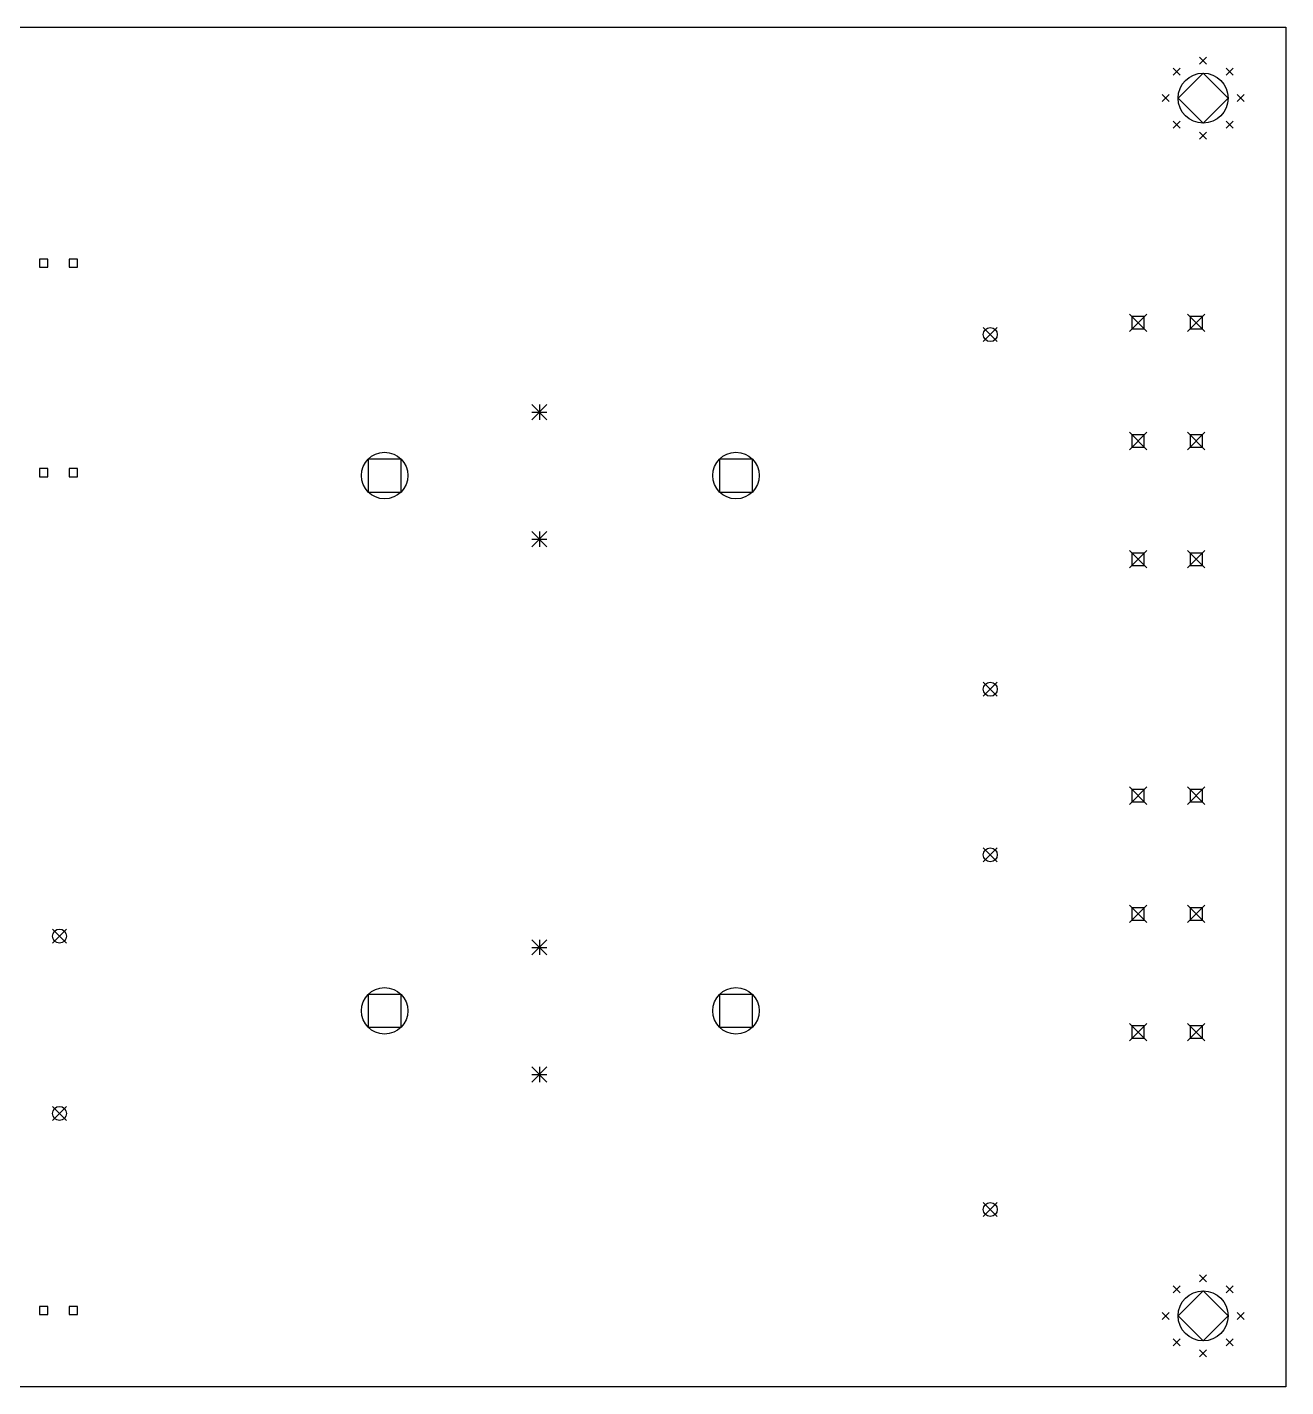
# Model space of a CAD drawing. Extents: x 0.93 to 9.4, y -8.65 to -1.8.
# Drawn here: x 5.141 to 9.4, y -6.4 to -1.8 of the extents above; entities that cross this region are included whole.
import ezdxf

# ---------------------------------------------------------------- set-up
doc = ezdxf.new("R2010")
doc.units = 0
doc.header["$MEASUREMENT"] = 0
doc.layers.add('BLACK', color=7, linetype='CONTINUOUS')

msp = doc.modelspace()

# ---------------------------------------------------------------- linework, layer by layer
at = {"layer": 'BLACK', "linetype": 'CONTINUOUS'}
for p, q in [((1.1, -1.8), (9.4, -1.8)), ((9.4, -1.8), (9.4, -6.4)), ((9.10819, -1.90122), (9.13181, -1.92484)), ((9.13181, -1.90122), (9.10819, -1.92484)), ((9.01841, -1.93841), (9.04203, -1.96203)), ((9.04203, -1.93841), (9.01841, -1.96203)), ((9.12, -1.95535), (9.03535, -2.04)), ((9.20465, -2.04), (9.12, -1.95535)), ((9.19797, -1.93841), (9.22159, -1.96203)), ((9.22159, -1.93841), (9.19797, -1.96203)), ((8.98122, -2.02819), (9.00484, -2.05181)), ((9.00484, -2.02819), (8.98122, -2.05181)), ((9.03535, -2.04), (9.12, -2.12465)), ((9.12, -2.12465), (9.20465, -2.04)), ((9.23516, -2.02819), (9.25878, -2.05181)), ((9.25878, -2.02819), (9.23516, -2.05181)), ((9.01841, -2.11797), (9.04203, -2.14159)), ((9.04203, -2.11797), (9.01841, -2.14159)), ((9.10819, -2.15516), (9.13181, -2.17878)), ((9.13181, -2.15516), (9.10819, -2.17878)), ((9.19797, -2.11797), (9.22159, -2.14159)), ((9.22159, -2.11797), (9.19797, -2.14159)), ((5.21077, -2.58451), (5.18293, -2.58451)), ((5.18293, -2.58451), (5.18293, -2.61234)), ((5.18293, -2.61234), (5.21077, -2.61234)), ((5.21077, -2.61234), (5.21077, -2.58451)), ((5.31077, -2.58451), (5.28293, -2.58451)), ((5.28293, -2.58451), (5.28293, -2.61234)), ((5.28293, -2.61234), (5.31077, -2.61234)), ((5.31077, -2.61234), (5.31077, -2.58451)), ((8.87047, -2.77047), (8.92953, -2.82953)), ((8.92953, -2.77047), (8.87047, -2.82953)), ((8.92088, -2.77912), (8.87912, -2.77912)), ((8.87912, -2.77912), (8.87912, -2.82088)), ((8.92088, -2.82088), (8.92088, -2.77912)), ((9.06732, -2.77047), (9.12638, -2.82953)), ((9.12638, -2.77047), (9.06732, -2.82953)), ((9.11773, -2.77912), (9.07597, -2.77912)), ((9.07597, -2.77912), (9.07597, -2.82088)), ((9.11773, -2.82088), (9.11773, -2.77912)), ((8.37638, -2.81638), (8.42362, -2.86362)), ((8.42362, -2.81638), (8.37638, -2.86362)), ((8.87912, -2.82088), (8.92088, -2.82088)), ((9.07597, -2.82088), (9.11773, -2.82088)), ((6.84843, -3.07677), (6.89961, -3.12795)), ((6.89961, -3.07677), (6.84843, -3.12795)), ((6.87402, -3.07677), (6.87402, -3.12795)), ((6.84843, -3.10236), (6.89961, -3.10236)), ((8.87047, -3.17047), (8.92953, -3.22953)), ((8.92953, -3.17047), (8.87047, -3.22953)), ((9.06732, -3.17047), (9.12638, -3.22953)), ((9.12638, -3.17047), (9.06732, -3.22953)), ((8.92088, -3.17912), (8.87912, -3.17912)), ((8.87912, -3.17912), (8.87912, -3.22088)), ((8.92088, -3.22088), (8.92088, -3.17912)), ((9.11773, -3.17912), (9.07597, -3.17912)), ((9.07597, -3.17912), (9.07597, -3.22088)), ((9.11773, -3.22088), (9.11773, -3.17912)), ((6.40607, -3.26125), (6.29472, -3.26125)), ((6.29472, -3.26125), (6.29472, -3.37261)), ((6.40607, -3.37261), (6.40607, -3.26125)), ((7.59505, -3.26125), (7.48369, -3.26125)), ((7.48369, -3.26125), (7.48369, -3.37261)), ((7.59505, -3.37261), (7.59505, -3.26125)), ((8.87912, -3.22088), (8.92088, -3.22088)), ((9.07597, -3.22088), (9.11773, -3.22088)), ((5.21077, -3.29317), (5.18293, -3.29317)), ((5.18293, -3.29317), (5.18293, -3.32101)), ((5.21077, -3.32101), (5.21077, -3.29317)), ((5.31077, -3.29317), (5.28293, -3.29317)), ((5.28293, -3.29317), (5.28293, -3.32101)), ((5.31077, -3.32101), (5.31077, -3.29317)), ((5.18293, -3.32101), (5.21077, -3.32101)), ((5.28293, -3.32101), (5.31077, -3.32101)), ((6.29472, -3.37261), (6.40607, -3.37261)), ((7.48369, -3.37261), (7.59505, -3.37261)), ((6.84843, -3.50669), (6.89961, -3.55787)), ((6.89961, -3.50669), (6.84843, -3.55787)), ((6.84843, -3.53228), (6.89961, -3.53228)), ((6.87402, -3.50669), (6.87402, -3.55787)), ((8.87047, -3.57047), (8.92953, -3.62953)), ((8.92953, -3.57047), (8.87047, -3.62953)), ((8.92088, -3.57912), (8.87912, -3.57912)), ((8.87912, -3.57912), (8.87912, -3.62088)), ((8.92088, -3.62088), (8.92088, -3.57912)), ((9.06732, -3.57047), (9.12638, -3.62953)), ((9.12638, -3.57047), (9.06732, -3.62953)), ((9.11773, -3.57912), (9.07597, -3.57912)), ((9.07597, -3.57912), (9.07597, -3.62088)), ((9.11773, -3.62088), (9.11773, -3.57912)), ((8.87912, -3.62088), (8.92088, -3.62088)), ((9.07597, -3.62088), (9.11773, -3.62088)), ((8.37638, -4.01638), (8.42362, -4.06362)), ((8.42362, -4.01638), (8.37638, -4.06362)), ((8.87047, -4.37047), (8.92953, -4.42953)), ((8.92953, -4.37047), (8.87047, -4.42953)), ((8.92088, -4.37912), (8.87912, -4.37912)), ((8.87912, -4.37912), (8.87912, -4.42088)), ((8.92088, -4.42088), (8.92088, -4.37912)), ((9.06732, -4.37047), (9.12638, -4.42953)), ((9.12638, -4.37047), (9.06732, -4.42953)), ((9.11773, -4.37912), (9.07597, -4.37912)), ((9.07597, -4.37912), (9.07597, -4.42088)), ((9.11773, -4.42088), (9.11773, -4.37912)), ((8.87912, -4.42088), (8.92088, -4.42088)), ((9.07597, -4.42088), (9.11773, -4.42088)), ((8.37638, -4.57638), (8.42362, -4.62362)), ((8.42362, -4.57638), (8.37638, -4.62362)), ((8.87047, -4.77047), (8.92953, -4.82953)), ((8.92953, -4.77047), (8.87047, -4.82953)), ((8.92088, -4.77912), (8.87912, -4.77912)), ((8.87912, -4.77912), (8.87912, -4.82088)), ((8.92088, -4.82088), (8.92088, -4.77912)), ((9.06732, -4.77047), (9.12638, -4.82953)), ((9.12638, -4.77047), (9.06732, -4.82953)), ((9.11773, -4.77912), (9.07597, -4.77912)), ((9.07597, -4.77912), (9.07597, -4.82088)), ((9.11773, -4.82088), (9.11773, -4.77912)), ((8.87912, -4.82088), (8.92088, -4.82088)), ((9.07597, -4.82088), (9.11773, -4.82088)), ((5.22638, -4.85138), (5.27362, -4.89862)), ((5.27362, -4.85138), (5.22638, -4.89862)), ((6.84843, -4.8878), (6.89961, -4.93898)), ((6.89961, -4.8878), (6.84843, -4.93898)), ((6.84843, -4.91339), (6.89961, -4.91339)), ((6.87402, -4.8878), (6.87402, -4.93898)), ((6.40607, -5.07227), (6.29472, -5.07227)), ((6.29472, -5.07227), (6.29472, -5.18363)), ((6.40607, -5.18363), (6.40607, -5.07227)), ((7.59505, -5.07227), (7.48369, -5.07227)), ((7.48369, -5.07227), (7.48369, -5.18363)), ((7.59505, -5.18363), (7.59505, -5.07227)), ((6.29472, -5.18363), (6.40607, -5.18363)), ((7.48369, -5.18363), (7.59505, -5.18363)), ((8.87047, -5.17047), (8.92953, -5.22953)), ((8.92953, -5.17047), (8.87047, -5.22953)), ((8.92088, -5.17912), (8.87912, -5.17912)), ((8.87912, -5.17912), (8.87912, -5.22088)), ((8.92088, -5.22088), (8.92088, -5.17912)), ((9.06732, -5.17047), (9.12638, -5.22953)), ((9.12638, -5.17047), (9.06732, -5.22953)), ((9.11773, -5.17912), (9.07597, -5.17912)), ((9.07597, -5.17912), (9.07597, -5.22088)), ((9.11773, -5.22088), (9.11773, -5.17912)), ((8.87912, -5.22088), (8.92088, -5.22088)), ((9.07597, -5.22088), (9.11773, -5.22088)), ((6.84843, -5.31772), (6.89961, -5.3689)), ((6.89961, -5.31772), (6.84843, -5.3689)), ((6.87402, -5.31772), (6.87402, -5.3689)), ((6.84843, -5.34331), (6.89961, -5.34331)), ((5.22638, -5.45138), (5.27362, -5.49862)), ((5.27362, -5.45138), (5.22638, -5.49862)), ((8.37638, -5.77638), (8.42362, -5.82362)), ((8.42362, -5.77638), (8.37638, -5.82362)), ((9.10819, -6.02122), (9.13181, -6.04484)), ((9.13181, -6.02122), (9.10819, -6.04484)), ((9.01841, -6.05841), (9.04203, -6.08203)), ((9.04203, -6.05841), (9.01841, -6.08203)), ((9.19797, -6.05841), (9.22159, -6.08203)), ((9.22159, -6.05841), (9.19797, -6.08203)), ((9.12, -6.07535), (9.03535, -6.16)), ((9.20465, -6.16), (9.12, -6.07535)), ((5.21077, -6.12781), (5.18293, -6.12781)), ((5.18293, -6.12781), (5.18293, -6.15565)), ((5.18293, -6.15565), (5.21077, -6.15565)), ((5.21077, -6.15565), (5.21077, -6.12781)), ((5.31077, -6.12781), (5.28293, -6.12781)), ((5.28293, -6.12781), (5.28293, -6.15565)), ((5.28293, -6.15565), (5.31077, -6.15565)), ((5.31077, -6.15565), (5.31077, -6.12781)), ((8.98122, -6.14819), (9.00484, -6.17181)), ((9.00484, -6.14819), (8.98122, -6.17181)), ((9.03535, -6.16), (9.12, -6.24465)), ((9.12, -6.24465), (9.20465, -6.16)), ((9.23516, -6.14819), (9.25878, -6.17181)), ((9.25878, -6.14819), (9.23516, -6.17181)), ((9.01841, -6.23797), (9.04203, -6.26159)), ((9.04203, -6.23797), (9.01841, -6.26159)), ((9.19797, -6.23797), (9.22159, -6.26159)), ((9.22159, -6.23797), (9.19797, -6.26159)), ((9.10819, -6.27516), (9.13181, -6.29878)), ((9.13181, -6.27516), (9.10819, -6.29878)), ((9.4, -6.4), (1.1, -6.4))]:
    msp.add_line(p, q, dxfattribs=at)
at = {"layer": 'BLACK'}
for centre, radius in [((9.12, -2.04), 0.08465), ((8.4, -2.84), 0.02362), ((6.35039, -3.31693), 0.07874), ((7.53937, -3.31693), 0.07874), ((8.4, -4.04), 0.02362), ((8.4, -4.6), 0.02362), ((5.25, -4.875), 0.02362), ((6.35039, -5.12795), 0.07874), ((7.53937, -5.12795), 0.07874), ((5.25, -5.475), 0.02362), ((8.4, -5.8), 0.02362), ((9.12, -6.16), 0.08465)]:
    msp.add_circle(centre, radius, dxfattribs=at)

doc.saveas('drawing.dxf')
